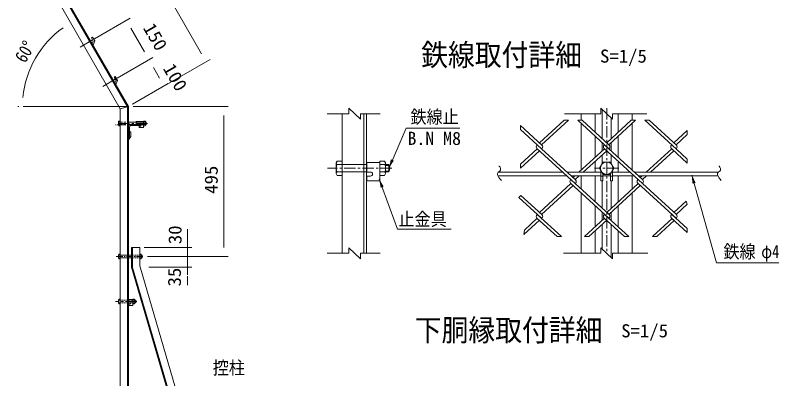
# Model space of a CAD drawing. Units: millimetres, scale not verified, with parts at other scales. Extents: x -4455 to 4455, y -3150 to 3150.
# Drawn here: x 400 to 2922, y 410 to 1610 of the extents above; entities that cross this region are included whole.
import ezdxf
from ezdxf.enums import TextEntityAlignment as Align

# ---------------------------------------------------------------- set-up
doc = ezdxf.new("R2010")
doc.units = ezdxf.units.MM
doc.header["$LTSCALE"] = 30
for name, pattern in [('DASHED', [7.5, 6, -1.5]), ('USER1', [2, 1.25, -0.25, 0.25, -0.25]), ('USER2', [0.375, 0.25, -0.125]), ('USER3', [0.1875, 0.125, -0.0625]), ('USER4', [1.125, 0.75, -0.125, 0.125, -0.125])]:
    doc.linetypes.add(name, pattern=pattern)
for name, color, linetype, lineweight in [('0-0_1部材', 3, 'Continuous', 18), ('0-1_5寸法', 1, 'Continuous', 18), ('0-3_6文字', 3, 'Continuous', 9), ('0-4_7詳細', 7, 'Continuous', 18), ('0-9_8部品', 3, 'Continuous', 18)]:
    doc.layers.add(name, color=color, linetype=linetype, lineweight=lineweight)
doc.styles.add('ＭＳ ゴシック', font='')
doc.styles.get('ＭＳ ゴシック').set_extended_font_data('MS Gothic')

msp = doc.modelspace()

# ---------------------------------------------------------------- linework, layer by layer
at = {"layer": '0-0_1部材', "color": 7, "lineweight": 9}
for p, q in [((546.46, 1696.89), (771.05, 1307.88)), ((549.05, 1698.39), (774.05, 1308.68)), ((525.67, 1684.89), (747.05, 1301.45)), ((654.85, 1538.08), (651.38, 1536.08)), ((651.38, 1536.08), (657.88, 1524.82)), ((654.3, 1516.1), (657.88, 1524.82)), ((654.85, 1538.08), (662.33, 1525.12)), ((656.83, 1511.72), (662.33, 1525.12)), ((729.3, 1386.19), (732.88, 1394.92)), ((729.85, 1408.18), (737.33, 1395.22)), ((731.83, 1381.82), (737.33, 1395.22)), ((747.05, 1301.45), (774.05, 1308.68)), ((747.05, 1301.45), (774.05, 1308.68)), ((747.05, 1301.45), (774.05, 1308.68)), ((771.05, 1307.88), (771.05, -851.32)), ((774.05, 1308.68), (774.05, -851.32)), ((774.05, 1228.68), (774.05, 1263.68)), ((774.05, 1208.68), (774.05, 1243.68)), ((777.05, 1210.68), (777.05, 1240.68)), ((779.05, 1248.68), (814.05, 1248.68)), ((781.55, 1248.68), (806.55, 1248.68)), ((782.05, 1245.68), (812.05, 1245.68)), ((784.05, 1248.68), (824.05, 1248.68)), ((814.05, 1248.68), (814.05, 1247.68)), ((774.05, 1205.62), (777.79, 1211.03)), ((777.79, 1224.87), (777.79, 1211.03)), ((781.79, 1224.87), (777.79, 1224.87)), ((781.79, 1224.87), (781.79, 1209.78)), ((774.05, 1198.58), (781.79, 1209.78)), ((774.05, 1208.68), (775.05, 1208.68)), ((784.05, 843.68), (784.05, 778.68)), ((784.05, 843.68), (811.05, 843.68)), ((787.55, 843.68), (787.55, 777.75)), ((811.05, 843.68), (811.05, 783.24)), ((811.05, 783.24), (1201.05, -546.76)), ((784.05, 778.68), (1174.05, -551.32)), ((787.55, 777.75), (1177.55, -552.25))]:
    msp.add_line(p, q, dxfattribs=at)
at = {"layer": '0-0_1部材', "color": 1}
for p, q in [((662.04, 1532.69), (779.96, 1600.77)), ((662.04, 1532.69), (779.96, 1600.77)), ((781.97, 1567.29), (826.97, 1489.35)), ((655.52, 1528.92), (614.41, 1505.19)), ((737.04, 1402.79), (854.96, 1470.87)), ((737.04, 1402.79), (854.96, 1470.87)), ((856.97, 1437.39), (876.97, 1402.75)), ((730.52, 1399.02), (689.41, 1375.29)), ((787.04, 1316.18), (904.96, 1384.26)), ((968.57, 873.68), (968.57, 903.68)), ((968.57, 843.68), (968.57, 873.68)), ((826.05, 843.68), (983.57, 843.68)), ((968.57, 843.68), (968.57, 813.68)), ((836.66, 813.68), (983.57, 813.68)), ((867.54, 813.68), (983.57, 813.68)), ((968.57, 813.68), (968.57, 778.68)), ((968.57, 783.68), (968.57, 753.68)), ((841.36, 778.68), (983.57, 778.68)), ((968.57, 748.68), (968.57, 718.68))]:
    msp.add_line(p, q, dxfattribs=at)
at = {"layer": '0-0_1部材', "color": 7, "lineweight": 9}
for points in [[(729.85, 1408.18), (726.38, 1406.18), (732.88, 1394.92)], [(747.05, 1301.45), (747.05, -851.32), (774.05, -851.32)]]:
    msp.add_lwpolyline(points, dxfattribs=at)
for centre, radius, start, end in [((779.05, 1243.68), 5, 90, 180), ((782.05, 1240.68), 5, 90, 180), ((812.05, 1247.68), 2, 270, 0), ((775.05, 1210.68), 2, 270, 0)]:
    msp.add_arc(centre, radius, start, end, dxfattribs=at)
at = {"layer": '0-1_5寸法'}
for p, q in [((820.54, 1820.5), (1015.54, 1482.75)), ((787.04, 1316.18), (1043.53, 1464.26)), ((411.57, 1308.68), (408.74, 1308.68)), ((426.57, 1308.68), (774.05, 1308.68)), ((789.05, 1308.68), (1103.57, 1308.68)), ((1088.57, 843.68), (1088.57, 1278.68)), ((836.66, 813.68), (1103.57, 813.68))]:
    msp.add_line(p, q, dxfattribs=at)
msp.add_arc((742.88, 1308.68), 319.14, 125.38795, 174.61205, dxfattribs=at)
at = {"layer": '0-4_7詳細', "color": 4}
for p, q in [((1501.9, 1284.92), (1501.9, 1302.92)), ((1540.67, 1266.92), (1501.9, 1302.92)), ((2373.09, 1266.92), (2334.32, 1302.92)), ((2334.32, 1284.92), (2334.32, 1302.92)), ((1501.9, 1284.92), (1430.34, 1284.92)), ((1540.67, 1284.92), (1605.94, 1284.92)), ((1540.67, 1284.92), (1540.67, 1266.92)), ((2334.32, 1284.92), (2214.74, 1284.92)), ((2373.09, 1284.92), (2486.26, 1284.92)), ((2373.09, 1284.92), (2373.09, 1266.92)), ((1540.67, 806.42), (1501.9, 842.42)), ((1501.9, 824.42), (1501.9, 842.42)), ((2373.09, 806.42), (2334.32, 842.42)), ((2334.32, 824.42), (2334.32, 842.42)), ((1501.9, 824.42), (1430.34, 824.42)), ((1540.67, 824.42), (1605.94, 824.42)), ((1540.67, 824.42), (1540.67, 806.42)), ((2334.32, 824.42), (2211.51, 824.42)), ((2373.09, 824.42), (2373.09, 806.42)), ((2373.09, 824.42), (2489.91, 824.42))]:
    msp.add_line(p, q, dxfattribs=at)
at = {"layer": '0-4_7詳細', "lineweight": 9}
for p, q in [((2338.71, 1298.84), (2338.71, 1202.5)), ((1479.5, 1284.92), (1479.5, 824.42)), ((1551.5, 1284.92), (1551.5, 824.42)), ((1560.5, 1284.92), (1560.5, 824.42)), ((2269.71, 1284.92), (2269.71, 1263.31)), ((2316.21, 1284.92), (2316.21, 1223.11)), ((2368.71, 1270.99), (2368.71, 1202.5)), ((2391.21, 1284.92), (2391.21, 1223.11)), ((2437.71, 1284.92), (2437.71, 1263.31)), ((2269.71, 1252.7), (2269.71, 1098.76)), ((2437.71, 1252.7), (2437.71, 1098.76)), ((2316.21, 1210.09), (2316.21, 1141.37)), ((2338.71, 1189.48), (2338.71, 1161.99)), ((2368.71, 1189.48), (2368.71, 1161.99)), ((2391.21, 1210.09), (2391.21, 1141.37)), ((2346.6, 1182.24), (2345.53, 1181.26)), ((2346.6, 1182.24), (2345.53, 1181.26)), ((2338.71, 1148.96), (2338.71, 1119.7)), ((2368.71, 1148.96), (2368.71, 1119.7)), ((1460.3, 1122.7), (1463.63, 1128.46)), ((1460.3, 1087.18), (1460.3, 1122.7)), ((1462.36, 1116.94), (1479.5, 1116.94)), ((1463.63, 1128.46), (1479.5, 1128.46)), ((1479.5, 1081.42), (1479.5, 1128.46)), ((1561.52, 1123.9), (1561.52, 1092.4)), ((1561.52, 1123.9), (1604.12, 1123.9)), ((1604.12, 1081.42), (1604.12, 1128.46)), ((1620, 1128.46), (1604.12, 1128.46)), ((1604.12, 1123.9), (1604.12, 1063.9)), ((1621.26, 1116.94), (1604.12, 1116.94)), ((1623.32, 1122.7), (1620, 1128.46)), ((1623.32, 1087.18), (1623.32, 1122.7)), ((1623.32, 1116.94), (1633.98, 1116.94)), ((1633.98, 1092.94), (1633.98, 1116.94)), ((2316.21, 1128.35), (2316.21, 1091.59)), ((2391.21, 1128.35), (2391.21, 1091.59)), ((1460.3, 1087.18), (1463.63, 1081.42)), ((1462.36, 1092.94), (1479.5, 1092.94)), ((1561.52, 1092.4), (1573.37, 1092.4)), ((1621.26, 1092.94), (1604.12, 1092.94)), ((1623.32, 1092.94), (1633.98, 1092.94)), ((1995.39, 1091.59), (2209.29, 1091.59)), ((2223.5, 1091.59), (2334.96, 1091.59)), ((2334.96, 1096.68), (2334.96, 1063.9)), ((2337.43, 1092.4), (2334.96, 1092.4)), ((2340.96, 1086.29), (2340.96, 1063.9)), ((2369.99, 1092.4), (2372.46, 1092.4)), ((2372.46, 1096.68), (2372.46, 1063.9)), ((2372.46, 1091.59), (2431.32, 1091.59)), ((2445.53, 1091.59), (2722.05, 1091.59)), ((1463.63, 1081.42), (1479.5, 1081.42)), ((1560.5, 956.59), (1560.5, 1076.59)), ((1561.52, 1078.9), (1561.52, 1063.9)), ((1561.52, 1078.9), (1573.37, 1078.9)), ((1561.52, 1063.9), (1604.12, 1063.9)), ((1994.66, 1079.59), (2222.39, 1079.59)), ((2236.6, 1079.59), (2334.96, 1079.59)), ((2269.71, 1079.59), (2269.71, 1036.23)), ((2316.21, 1079.59), (2316.21, 993.62)), ((2340.96, 1078.9), (2334.96, 1078.9)), ((2340.96, 1063.9), (2334.96, 1063.9)), ((2338.71, 1063.9), (2338.71, 973)), ((2340.96, 1079.59), (2366.46, 1079.59)), ((2366.46, 1078.9), (2372.46, 1078.9)), ((2368.71, 1063.9), (2368.71, 973)), ((2372.46, 1079.59), (2444.42, 1079.59)), ((2391.21, 1079.59), (2391.21, 993.62)), ((2437.71, 1079.59), (2437.71, 1036.23)), ((2458.63, 1079.59), (2721.32, 1079.59)), ((2269.71, 1023.21), (2269.71, 824.42)), ((2437.71, 1023.21), (2437.71, 824.42)), ((2316.21, 980.6), (2316.21, 911.87)), ((2338.71, 959.98), (2338.71, 932.49)), ((2368.71, 959.98), (2368.71, 932.49)), ((2391.21, 980.6), (2391.21, 911.87)), ((2338.71, 919.47), (2338.71, 838.34)), ((2368.71, 919.47), (2368.71, 810.49)), ((2316.21, 898.85), (2316.21, 824.42)), ((2391.21, 898.85), (2391.21, 824.42))]:
    msp.add_line(p, q, dxfattribs=at)
at = {"layer": '0-4_7詳細', "color": 1, "linetype": 'USER1'}
for p, q in [((2353.71, 1303.69), (2353.71, 824.42)), ((1644.38, 1104.94), (1431.88, 1104.94)), ((2394, 1104.94), (2313.36, 1104.94))]:
    msp.add_line(p, q, dxfattribs=at)
at = {"layer": '0-4_7詳細', "color": 3}
for p, q in [((2213.05, 1263.31), (2131.68, 1188.75)), ((2227.26, 1263.31), (2138.78, 1182.24)), ((2227.26, 1263.31), (2213.05, 1263.31)), ((2360.81, 1169.22), (2258.13, 1263.31)), ((2272.34, 1263.31), (2258.13, 1263.31)), ((2361.88, 1181.26), (2272.34, 1263.31)), ((2435.07, 1263.31), (2353.71, 1188.75)), ((2449.28, 1263.31), (2360.81, 1182.24)), ((2449.28, 1263.31), (2435.07, 1263.31)), ((2583.91, 1168.24), (2480.16, 1263.31)), ((2494.37, 1263.31), (2480.16, 1263.31)), ((2584.98, 1180.28), (2494.37, 1263.31)), ((2139.85, 1181.26), (2069.57, 1245.67)), ((2069.57, 1245.67), (2069.57, 1232.65)), ((2138.78, 1169.22), (2069.57, 1232.65)), ((2619.91, 1229.23), (2575.74, 1188.75)), ((2619.91, 1216.21), (2582.84, 1182.24)), ((2619.91, 1216.21), (2619.91, 1229.23)), ((2361.88, 1181.26), (2353.71, 1188.75)), ((2124.57, 1169.22), (2069.57, 1118.81)), ((2131.68, 1162.71), (2069.57, 1105.79)), ((2124.57, 1182.24), (2123.5, 1181.26)), ((2124.57, 1182.24), (2123.5, 1181.26)), ((2124.57, 1182.24), (2123.5, 1181.26)), ((2124.57, 1182.24), (2123.5, 1181.26)), ((2249.8, 1054.47), (2123.5, 1170.2)), ((2139.85, 1170.2), (2138.78, 1169.22)), ((2250.87, 1066.51), (2138.78, 1169.22)), ((2346.6, 1169.22), (2261.89, 1091.59)), ((2353.71, 1162.71), (2276.1, 1091.59)), ((2471.83, 1054.47), (2345.53, 1170.2)), ((2361.88, 1170.2), (2360.81, 1169.22)), ((2472.9, 1066.51), (2360.81, 1169.22)), ((2568.63, 1169.22), (2483.91, 1091.59)), ((2575.74, 1162.71), (2498.12, 1091.59)), ((2568.63, 1182.24), (2567.56, 1181.26)), ((2568.63, 1182.24), (2567.56, 1181.26)), ((2619.91, 1122.23), (2567.56, 1170.2)), ((2583.91, 1170.2), (2582.84, 1169.22)), ((2619.91, 1135.25), (2583.91, 1168.24)), ((2619.91, 1122.23), (2619.91, 1135.25)), ((2069.57, 1118.81), (2069.57, 1105.79)), ((2235.59, 1067.49), (2234.52, 1066.51)), ((2235.59, 1067.49), (2234.52, 1066.51)), ((2248.79, 1079.59), (2242.69, 1074)), ((2250.87, 1066.51), (2242.69, 1074)), ((2263, 1079.59), (2249.8, 1067.49)), ((2457.62, 1067.49), (2456.55, 1066.51)), ((2457.62, 1067.49), (2456.55, 1066.51)), ((2470.82, 1079.59), (2464.72, 1074)), ((2485.03, 1079.59), (2471.83, 1067.49)), ((2235.59, 1054.47), (2131.68, 959.26)), ((2242.69, 1047.96), (2138.78, 952.75)), ((2360.81, 939.73), (2234.52, 1055.46)), ((2250.87, 1055.45), (2249.8, 1054.47)), ((2361.88, 951.77), (2249.8, 1054.47)), ((2457.62, 1054.47), (2353.71, 959.26)), ((2464.72, 1047.96), (2360.81, 952.75)), ((2583.91, 938.75), (2456.55, 1055.45)), ((2472.9, 1055.45), (2471.83, 1054.47)), ((2584.98, 950.79), (2471.83, 1054.47)), ((2070.33, 1015.47), (2063.8, 1008.43)), ((2139.85, 951.77), (2070.33, 1015.47)), ((2138.78, 939.73), (2063.8, 1008.43)), ((2616.75, 996.84), (2575.74, 959.26)), ((2619.49, 986.33), (2582.84, 952.75)), ((2616.75, 996.84), (2619.49, 986.33)), ((2139.85, 951.77), (2131.68, 959.26)), ((2131.68, 933.22), (2080.33, 886.16)), ((2124.57, 952.75), (2123.5, 951.77)), ((2124.57, 952.75), (2123.5, 951.77)), ((2190.6, 879.23), (2123.5, 940.71)), ((2204.81, 879.23), (2124.57, 952.75)), ((2139.85, 940.71), (2138.78, 939.73)), ((2346.6, 939.73), (2280.58, 879.23)), ((2353.71, 933.22), (2294.79, 879.23)), ((2346.6, 952.75), (2345.53, 951.77)), ((2346.6, 952.75), (2345.53, 951.77)), ((2412.63, 879.23), (2345.53, 940.71)), ((2426.84, 879.23), (2346.6, 952.75)), ((2361.88, 940.71), (2360.81, 939.73)), ((2569.7, 938.75), (2504.75, 879.23)), ((2568.63, 952.75), (2567.56, 951.77)), ((2568.63, 952.75), (2567.56, 951.77)), ((2575.74, 933.22), (2567.56, 940.71)), ((2619.83, 892.81), (2567.56, 940.71)), ((2620.05, 905.63), (2568.63, 952.75)), ((2583.91, 940.71), (2582.84, 939.73)), ((2583.91, 940.71), (2582.84, 939.73)), ((2576.81, 932.23), (2518.96, 879.23)), ((2620.05, 905.63), (2619.83, 892.81)), ((2204.81, 879.23), (2190.6, 879.23)), ((2294.79, 879.23), (2280.58, 879.23)), ((2426.84, 879.23), (2412.63, 879.23)), ((2518.96, 879.23), (2504.75, 879.23))]:
    msp.add_line(p, q, dxfattribs=at)
at = {"layer": '0-4_7詳細', "color": 3, "linetype": 'DASHED'}
for p, q in [((1479.5, 1116.94), (1561.52, 1116.94)), ((1479.5, 1092.94), (1561.52, 1092.94))]:
    msp.add_line(p, q, dxfattribs=at)
at = {"layer": '0-4_7詳細', "color": 1}
for p, q in [((1623.32, 1114.54), (1635.2, 1114.54)), ((1623.32, 1095.34), (1635.2, 1095.34))]:
    msp.add_line(p, q, dxfattribs=at)
for points in [[(1868.89, 1236.91), (1690.8, 1236.91), (1634.77, 1106.78)], [(1839.7, 903.41), (1662.75, 903.41), (1602.53, 1068.92)], [(2922.02, 793.11), (2716.52, 793.11), (2634.87, 1082.38)]]:
    msp.add_lwpolyline(points, dxfattribs=at)
at = {"layer": '0-4_7詳細', "color": 4}
for points in [[(1998.46, 1112.68), (1998.77, 1112.3), (2001.43, 1108.1), (2003, 1104.34), (2003.47, 1101.02), (2002.84, 1098.15), (2001.12, 1095.72), (1998.31, 1093.73), (1995.48, 1091.72), (1993.72, 1089.24), (1993.04, 1086.28), (1993.44, 1082.85), (1994.9, 1078.94), (1997.44, 1074.56), (2001.06, 1069.7), (2005.74, 1064.37)], [(2725.12, 1112.68), (2725.44, 1112.3), (2728.1, 1108.1), (2729.66, 1104.34), (2730.13, 1101.02), (2729.51, 1098.15), (2727.79, 1095.72), (2724.97, 1093.73), (2722.14, 1091.72), (2720.39, 1089.24), (2719.71, 1086.28), (2720.1, 1082.85), (2721.57, 1078.94), (2724.11, 1074.56), (2727.72, 1069.7), (2732.41, 1064.37)]]:
    msp.add_lwpolyline(points, dxfattribs=at)
at = {"layer": '0-4_7詳細', "color": 3}
msp.add_lwpolyline([(2330.19, 1104.94), (2341.95, 1125.31), (2365.47, 1125.31), (2377.23, 1104.94), (2365.47, 1084.57), (2341.95, 1084.57)], close=True, dxfattribs=at)
at = {"layer": '0-4_7詳細', "lineweight": 9}
for points in [[(1623.32, 1087.18), (1620, 1081.42), (1604.12, 1081.42)], [(2366.46, 1086.29), (2366.46, 1063.9), (2372.46, 1063.9)]]:
    msp.add_lwpolyline(points, dxfattribs=at)
at = {"layer": '0-4_7詳細', "color": 3}
msp.add_lwpolyline([(2124.57, 939.73), (2082.36, 901.05), (2080.33, 886.16)], dxfattribs=at)
msp.add_circle((2353.71, 1104.94), 20.4, dxfattribs=at)
for centre, start, end in [((2128.57, 1175.73), 132.5, 227.5), ((2134.79, 1175.73), 312.5, 47.5), ((2350.6, 1175.73), 132.5, 227.5), ((2356.82, 1175.73), 312.5, 47.5), ((2572.63, 1175.73), 132.5, 227.5), ((2578.84, 1175.73), 312.5, 47.5), ((2239.58, 1060.98), 132.5, 227.5), ((2245.8, 1060.98), 312.5, 47.5), ((2461.61, 1060.98), 132.5, 227.5), ((2467.83, 1060.98), 312.5, 47.5), ((2128.57, 946.24), 132.5, 227.5), ((2134.79, 946.24), 312.5, 47.5), ((2350.6, 946.24), 132.5, 227.5), ((2356.82, 946.24), 312.5, 47.5), ((2572.63, 946.24), 132.5, 227.5), ((2578.84, 946.24), 312.5, 47.5)]:
    msp.add_arc(centre, 7.5, start, end, dxfattribs=at)
at = {"layer": '0-4_7詳細', "lineweight": 9}
for centre, radius, start, end in [((1469.39, 1122.7), 9.09, 180, 219.3382), ((1496.3, 1104.94), 36, 160.52878, 199.47122), ((1587.32, 1104.94), 36, 340.52878, 19.47122), ((1614.24, 1122.7), 9.09, 320.6618, 0), ((1613.2, 1104.94), 24, 330, 30), ((1469.39, 1087.18), 9.09, 140.6618, 180), ((1573.37, 1085.65), 6.75, 270, 90), ((1614.24, 1087.18), 9.09, 0, 39.3382)]:
    msp.add_arc(centre, radius, start, end, dxfattribs=at)
at = {"layer": '0-4_7詳細', "color": 1}
for points in [[(1633.98, 1104.94), (1641.06, 1134.56), (1650.63, 1130.44)], [(1601.85, 1070.8), (1617, 1044.39), (1607.21, 1040.83)], [(2634.33, 1084.31), (2647.49, 1056.85), (2637.46, 1054.02)]]:
    msp.add_solid(points, dxfattribs=at)
at = {"layer": '0-9_8部品', "color": 1, "linetype": 'USER4'}
for p, q in [((799.36, 1248.68), (731.24, 1248.68)), ((733.18, 813.68), (821.66, 813.68))]:
    msp.add_line(p, q, dxfattribs=at)
at = {"layer": '0-9_8部品', "color": 1, "linetype": 'USER1'}
for p, q in [((837.22, 1253.13), (732.3, 1253.13)), ((802.01, 665.11), (731.18, 665.11))]:
    msp.add_line(p, q, dxfattribs=at)
at = {"layer": '0-9_8部品'}
for p, q in [((740.65, 1259.05), (741.76, 1260.97)), ((740.65, 1259.05), (740.65, 1247.21)), ((741.34, 1257.13), (747.05, 1257.13)), ((741.34, 1249.13), (747.05, 1249.13)), ((741.76, 1260.97), (747.05, 1260.97)), ((747.05, 1260.97), (747.05, 1245.29)), ((769.15, 1249.13), (823.86, 1249.13)), ((774.05, 1257.13), (823.77, 1257.13)), ((798.86, 1259.45), (823.86, 1259.45)), ((798.86, 1259.45), (798.86, 1248.95)), ((798.86, 1248.95), (813.61, 1248.95)), ((808.86, 1244.45), (813.61, 1244.45)), ((808.86, 1244.45), (808.86, 1239.45)), ((808.86, 1239.45), (823.86, 1239.45)), ((823.86, 1245.29), (823.86, 1260.97)), ((823.86, 1259.45), (823.86, 1239.45)), ((829.58, 1257.13), (823.86, 1257.13)), ((829.58, 1249.13), (823.86, 1249.13)), ((829.16, 1245.29), (823.86, 1245.29)), ((830.26, 1247.21), (829.16, 1245.29)), ((830.26, 1247.21), (830.26, 1259.05)), ((740.65, 671.03), (741.76, 672.95)), ((740.65, 659.19), (740.65, 671.03)), ((741.34, 669.11), (747.05, 669.11)), ((741.34, 661.11), (747.05, 661.11)), ((741.76, 672.95), (747.05, 672.95)), ((747.05, 657.27), (747.05, 672.95)), ((774.39, 671.43), (774.39, 660.93)), ((774.39, 671.43), (788.59, 671.43)), ((774.39, 660.93), (778.34, 660.93)), ((774.39, 656.43), (778.34, 656.43)), ((774.39, 656.43), (774.39, 651.43)), ((788.59, 657.27), (788.59, 672.95)), ((788.59, 671.43), (788.59, 651.43)), ((794.31, 669.11), (788.59, 669.11)), ((794.31, 661.11), (788.59, 661.11)), ((793.89, 657.27), (788.59, 657.27)), ((794.99, 659.19), (793.89, 657.27)), ((794.99, 659.19), (794.99, 671.03)), ((794.99, 669.11), (798.55, 669.11)), ((794.99, 668.31), (798.95, 668.31)), ((794.99, 661.91), (798.95, 661.91)), ((794.99, 661.11), (798.55, 661.11)), ((798.55, 661.11), (798.55, 669.11)), ((774.39, 651.43), (788.59, 651.43))]:
    msp.add_line(p, q, dxfattribs=at)
at = {"layer": '0-9_8部品', "linetype": 'USER2'}
for p, q in [((747.05, 1257.13), (774.05, 1257.13)), ((747.05, 1249.13), (774.05, 1249.13))]:
    msp.add_line(p, q, dxfattribs=at)
at = {"layer": '0-9_8部品', "linetype": 'DASHED'}
msp.add_line((798.86, 1257.45), (823.86, 1257.45), dxfattribs=at)
at = {"layer": '0-9_8部品', "color": 7, "lineweight": 9}
for p, q in [((740.65, 819.6), (741.76, 821.52)), ((740.65, 807.76), (740.65, 819.6)), ((740.65, 807.76), (741.76, 805.84)), ((741.34, 817.68), (747.05, 817.68)), ((741.34, 809.68), (747.05, 809.68)), ((741.76, 821.52), (747.05, 821.52)), ((747.05, 805.84), (747.05, 821.52)), ((784.05, 817.68), (774.05, 817.68)), ((784.05, 809.68), (774.05, 809.68)), ((811.05, 805.84), (811.05, 821.52)), ((816.35, 821.52), (811.05, 821.52)), ((816.77, 817.68), (811.05, 817.68)), ((816.77, 809.68), (811.05, 809.68)), ((817.45, 819.6), (816.35, 821.52)), ((817.45, 807.76), (816.35, 805.84)), ((817.45, 807.76), (817.45, 819.6)), ((819.38, 817.68), (817.45, 817.68)), ((819.38, 809.68), (817.45, 809.68)), ((741.76, 805.84), (747.05, 805.84)), ((816.35, 805.84), (811.05, 805.84))]:
    msp.add_line(p, q, dxfattribs=at)
at = {"layer": '0-9_8部品', "linetype": 'USER3'}
for p, q in [((774.05, 817.68), (747.05, 817.68)), ((774.05, 809.68), (747.05, 809.68)), ((811.05, 817.68), (784.05, 817.68)), ((811.05, 809.68), (784.05, 809.68)), ((747.05, 669.11), (788.59, 669.11)), ((747.05, 661.11), (788.59, 661.11))]:
    msp.add_line(p, q, dxfattribs=at)
at = {"layer": '0-9_8部品'}
for points in [[(740.65, 1247.21), (741.76, 1245.29), (747.05, 1245.29)], [(830.26, 1259.05), (829.16, 1260.97), (823.86, 1260.97)], [(740.65, 659.19), (741.76, 657.27), (747.05, 657.27)], [(794.99, 671.03), (793.89, 672.95), (788.59, 672.95)]]:
    msp.add_lwpolyline(points, dxfattribs=at)
for centre, radius, start, end in [((743.68, 1259.05), 3.03, 180, 219.3382), ((752.65, 1253.13), 12, 160.52878, 199.47122), ((743.68, 1247.21), 3.03, 140.6618, 180), ((813.61, 1246.7), 2.25, 270, 90), ((827.23, 1259.05), 3.03, 320.6618, 0), ((818.26, 1253.13), 12, 340.52878, 19.47122), ((827.23, 1247.21), 3.03, 0, 39.3382), ((827.11, 1253.13), 6.71, 298.05542, 61.94458), ((743.68, 671.03), 3.03, 180, 219.3382), ((752.65, 665.11), 12, 160.52878, 199.47122), ((743.68, 659.19), 3.03, 140.6618, 180), ((778.34, 658.68), 2.25, 270, 90), ((782.99, 665.11), 12, 340.52878, 19.47122), ((791.97, 671.03), 3.03, 320.6618, 0), ((791.97, 659.19), 3.03, 0, 39.3382), ((791.62, 665.11), 8, 330, 30)]:
    msp.add_arc(centre, radius, start, end, dxfattribs=at)
at = {"layer": '0-9_8部品', "color": 7, "lineweight": 9}
for centre, radius, start, end in [((743.68, 819.6), 3.03, 180, 219.3382), ((752.65, 813.68), 12, 160.52878, 199.47122), ((743.68, 807.76), 3.03, 140.6618, 180), ((805.45, 813.68), 12, 340.52878, 19.47122), ((814.43, 819.6), 3.03, 320.6618, 0), ((814.43, 807.76), 3.03, 0, 39.3382), ((808.06, 813.68), 12, 340.52878, 19.47122)]:
    msp.add_arc(centre, radius, start, end, dxfattribs=at)

# ---------------------------------------------------------------- texts
at = {"layer": '0-0_1部材', "style": 'ＭＳ ゴシック', "width": 1.05}
for s, rotation, p in [('150', 300, (809.5, 1561.87)), ('100', 300, (875.37, 1428.3)), ('30', 90, (962.36, 854.28)), ('35', 90, (960.39, 714.71))]:
    msp.add_text(s, height=43.33, rotation=rotation, dxfattribs=at).set_placement(p, align=Align.BOTTOM_LEFT)
at = {"layer": '0-1_5寸法', "color": 3, "style": 'ＭＳ ゴシック'}
for s, height, rotation, width, p in [('60°', 43.3, 60, 0.85, (444.22, 1443.01)), ('495', 43.33, 90, 1.05, (1081.89, 1020.68))]:
    msp.add_text(s, height=height, rotation=rotation, dxfattribs=dict(at, width=width)).set_placement(p, align=Align.BOTTOM_LEFT)
at = {"layer": '0-3_6文字', "style": 'ＭＳ ゴシック', "width": 0.9}
msp.add_text('控柱', height=43.33, dxfattribs=at).set_placement((1052.29, 411.83), align=Align.BOTTOM_LEFT)
at = {"layer": '0-4_7詳細', "style": 'ＭＳ ゴシック', "width": 0.9}
for s, p in [('鉄線取付詳細', (1740.88, 1421.51)), ('下胴縁取付詳細', (1719.71, 512.77))]:
    msp.add_text(s, height=72.14, dxfattribs=at).set_placement(p, align=Align.BOTTOM_LEFT)
at = {"layer": '0-4_7詳細', "color": 3, "style": 'ＭＳ ゴシック'}
for s, width, p in [('S=1/5', 1.05, (2331.75, 1440.5)), ('鉄線止', 0.9, (1705.49, 1240.1)), ('止金具', 0.9, (1665.78, 902.47)), ('鉄線', 0.9, (2739.35, 795.28)), ('φ4', 0.8, (2864.44, 795.28)), ('S=1/5', 1.05, (2401.63, 533.73))]:
    msp.add_text(s, height=43.33, dxfattribs=dict(at, width=width)).set_placement(p, align=Align.BOTTOM_LEFT)
msp.add_text('B.N M8', height=43.33, dxfattribs=at).set_placement((1695.74, 1169.06), align=Align.BOTTOM_LEFT)

doc.saveas('drawing.dxf')
